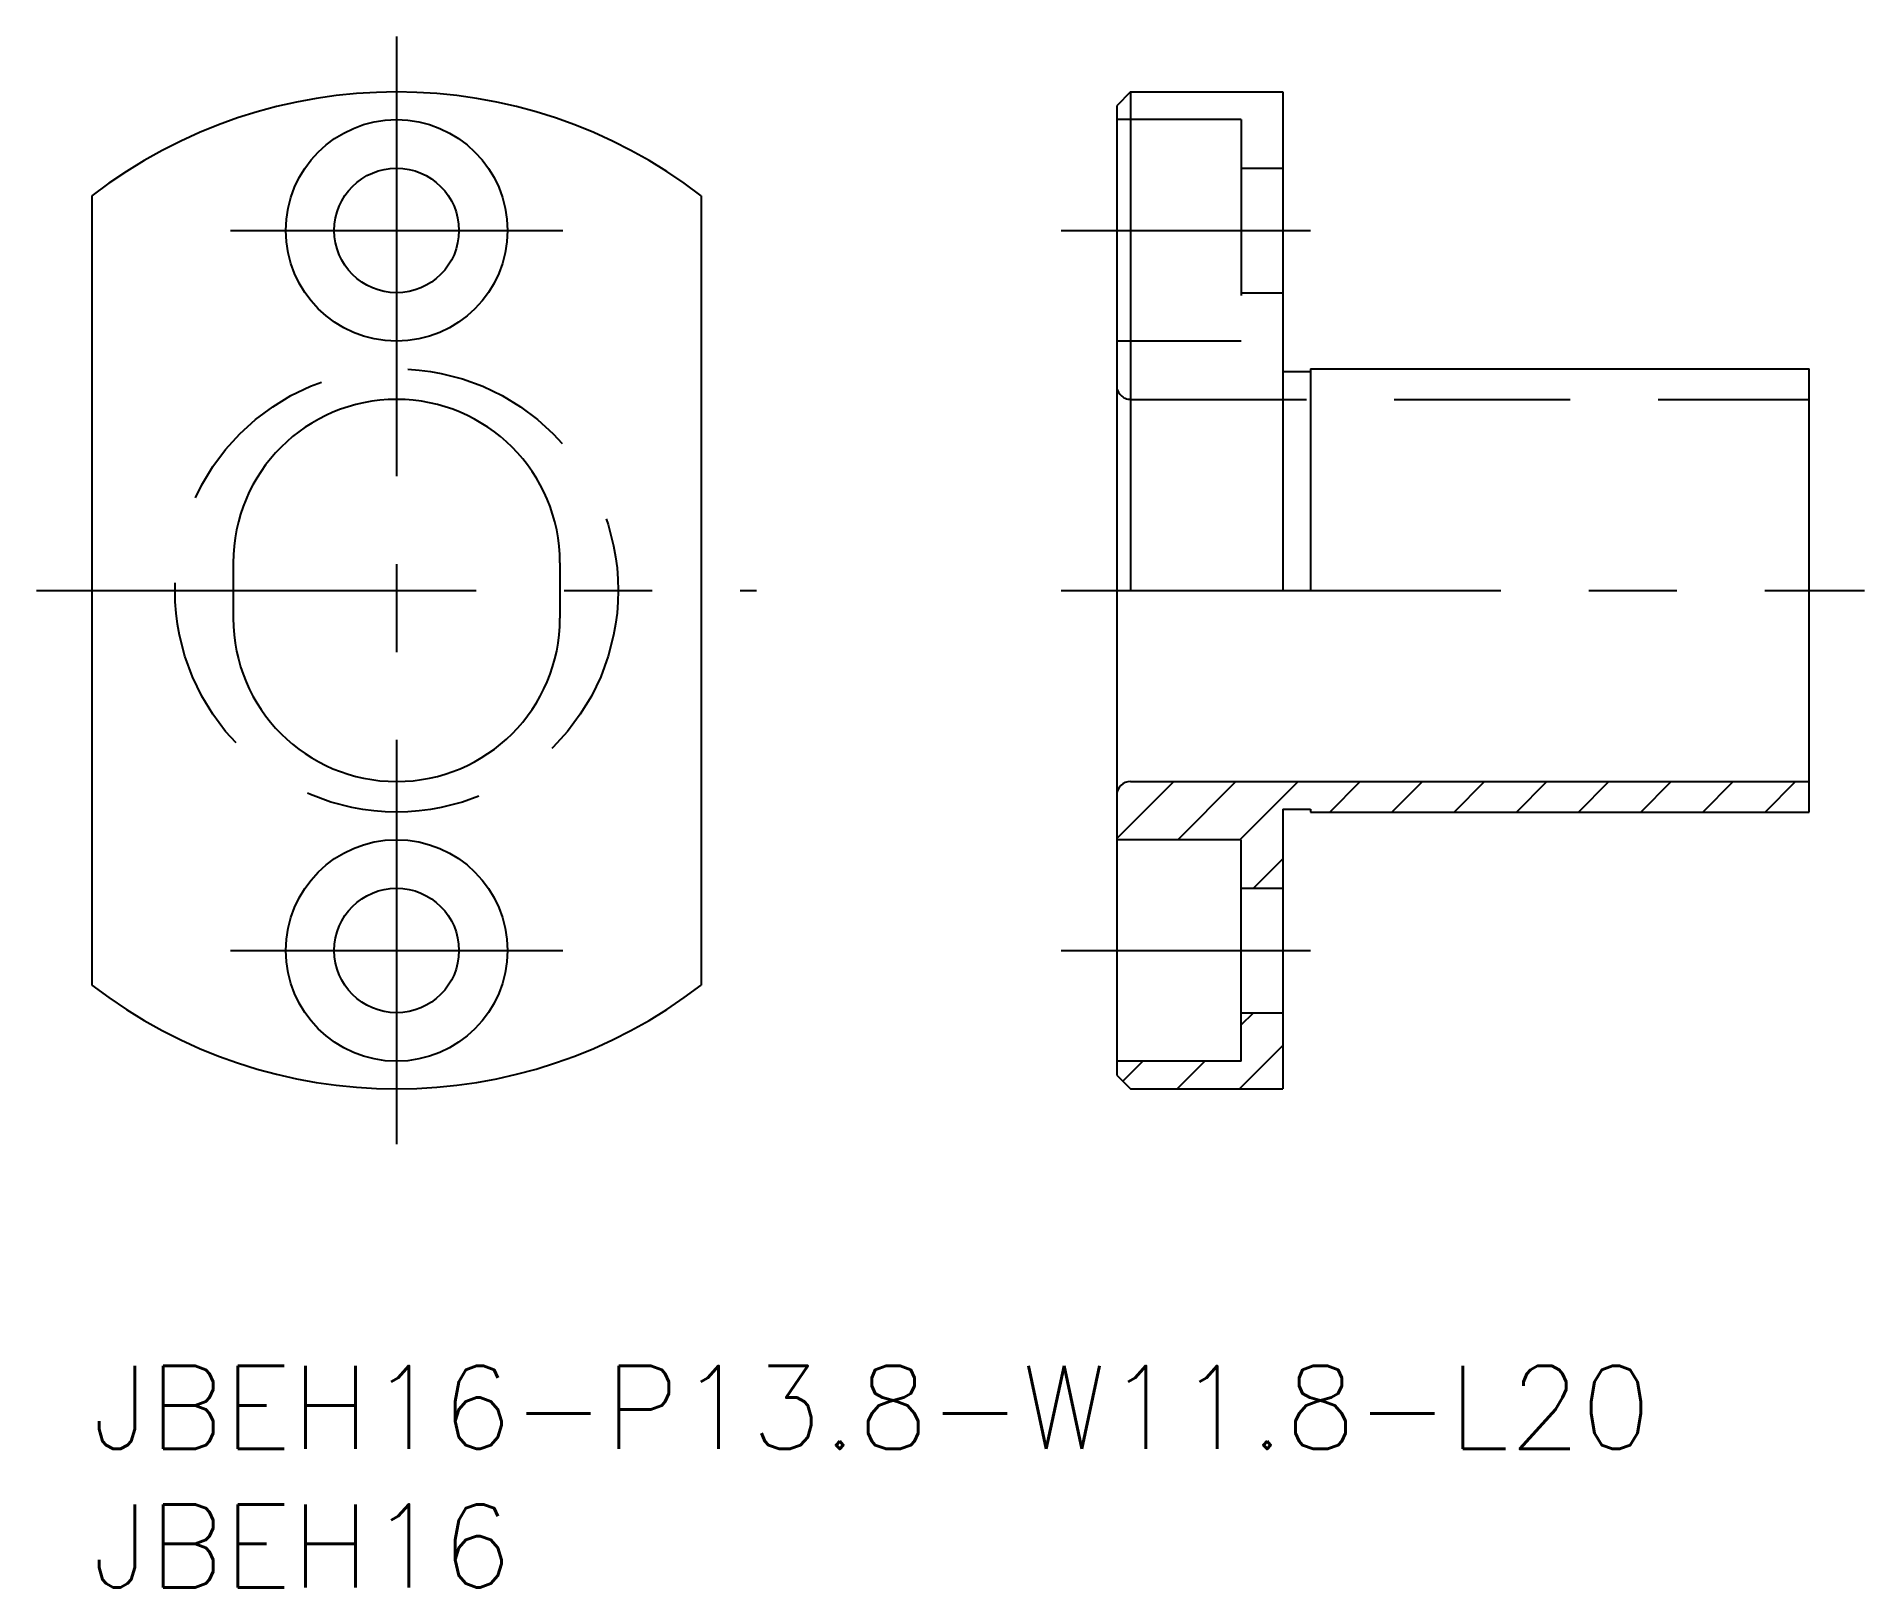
# Model space of a CAD drawing. Extents: x -2 to 64, y -8 to 48.
import ezdxf

# ---------------------------------------------------------------- set-up
doc = ezdxf.new("R2010")
doc.units = 0
doc.header["$LTSCALE"] = 0.5
doc.linetypes.add('CENTER', pattern=[50.8, 31.75, -6.35, 6.35, -6.35])
doc.linetypes.add('DASHED', pattern=[19.05, 12.7, -6.35])
doc.layers.get('0').update_dxf_attribs({"linetype": 'CONTINUOUS'})
for name, color, linetype in [('MSM_CENTER', 1, 'CENTER'), ('MSM_CONTINUOUS', 7, 'CONTINUOUS'), ('MSM_DASHED', 4, 'DASHED'), ('MSM_NARROW', 5, 'CONTINUOUS'), ('MSM_PART_NUMBER', 7, 'CONTINUOUS')]:
    doc.layers.add(name, color=color, linetype=linetype)
doc.styles.get("Standard").update_dxf_attribs({"font": 'txt.shx', "height": 3, "bigfont": 'bigfont.shx'})

# ---------------------------------------------------------------- blocks, each defined once
blk = doc.blocks.new('*U3')
at = {"layer": 'MSM_PART_NUMBER'}
blk.add_text('JBEH16-P13.8-W11.8-L20', height=3, dxfattribs=at).set_placement((0, -3))
blk = doc.blocks.new('*U4')
at = {"layer": 'MSM_PART_NUMBER'}
blk.add_text('JBEH16', height=3, dxfattribs=at).set_placement((0, -8))
blk = doc.blocks.new('*X6')
at = {"color": 0}
for p, q in [((37, 19.039), (39.061, 21.1)), ((39.206, 19), (41.306, 21.1)), ((41.451, 19), (43.551, 21.1)), ((44.696, 20), (45.796, 21.1)), ((46.941, 20), (48.041, 21.1)), ((49.186, 20), (50.286, 21.1)), ((51.431, 20), (52.531, 21.1)), ((53.676, 20), (54.776, 21.1)), ((55.921, 20), (57.021, 21.1)), ((58.166, 20), (59.266, 21.1)), ((60.411, 20), (61.511, 21.1)), ((41.946, 17.25), (43, 18.304)), ((41.5, 12.314), (41.936, 12.75)), ((41.431, 10), (43, 11.569)), ((37.22, 10.28), (37.941, 11)), ((39.186, 10), (40.186, 11))]:
    blk.add_line(p, q, dxfattribs=at)

msp = doc.modelspace()

# ---------------------------------------------------------------- linework, layer by layer
at = {"color": 7, "linetype": 'CONTINUOUS'}
for p, q in [((37.5, 46), (37, 45.5)), ((37.5, 46), (43, 46)), ((37.5, 46), (37.5, 28)), ((43, 46), (43, 28)), ((37, 45.5), (37, 10.5)), ((0, 42.248), (0, 13.752)), ((22, 42.248), (22, 13.752)), ((43, 35.9), (44, 35.9)), ((44, 36), (62, 36)), ((44, 36), (44, 28)), ((62, 20), (62, 36)), ((5.1, 29), (5.1, 27)), ((16.9, 29), (16.9, 27)), ((37.5, 21.1), (62, 21.1)), ((43, 20.1), (43, 10)), ((43, 20.1), (44, 20.1)), ((44, 20.1), (44, 20)), ((44, 20), (62, 20)), ((41.5, 19), (37, 19)), ((41.5, 11), (41.5, 19)), ((41.5, 17.25), (43, 17.25)), ((41.5, 12.75), (43, 12.75)), ((41.5, 11), (37, 11)), ((37, 10.5), (37.5, 10)), ((37.5, 10), (43, 10))]:
    msp.add_line(p, q, dxfattribs=at)
for centre, radius in [((11, 41), 4), ((11, 41), 2.25), ((11, 15), 4), ((11, 15), 2.25)]:
    msp.add_circle(centre, radius, dxfattribs=at)
for centre, radius, start, end in [((11, 28), 18, 52.33011, 127.66989), ((11, 29), 5.9, 0, 180), ((11, 27), 5.9, 180, 0), ((37.5, 20.6), 0.5, 90, 180), ((11, 28), 18, 232.33011, 307.66989)]:
    msp.add_arc(centre, radius, start, end, dxfattribs=at)
at = {"layer": 'MSM_CENTER'}
for p, q in [((11, 48), (11, 8)), ((5, 41), (17, 41)), ((35, 41), (44, 41)), ((-2, 28), (24, 28)), ((35, 28), (64, 28)), ((5, 15), (17, 15)), ((35, 15), (44, 15))]:
    msp.add_line(p, q, dxfattribs=at)
at = {"layer": 'MSM_DASHED'}
for p, q in [((41.5, 45), (37, 45)), ((41.5, 45), (41.5, 37)), ((41.5, 43.25), (43, 43.25)), ((41.5, 38.75), (43, 38.75)), ((41.5, 37), (37, 37)), ((37.5, 34.9), (62, 34.9))]:
    msp.add_line(p, q, dxfattribs=at)
msp.add_circle((11, 28), 8, dxfattribs=at)
msp.add_arc((37.5, 35.4), 0.5, 180, 270, dxfattribs=at)

# ---------------------------------------------------------------- block references
at = {"layer": 'MSM_CONTINUOUS'}
for name in ['*U3', '*U4']:
    msp.add_blockref(name, (0, 0), dxfattribs=at)
at = {"layer": 'MSM_NARROW', "linetype": 'CONTINUOUS'}
msp.add_blockref('*X6', (0, 0), dxfattribs=at)

doc.saveas('drawing.dxf')
